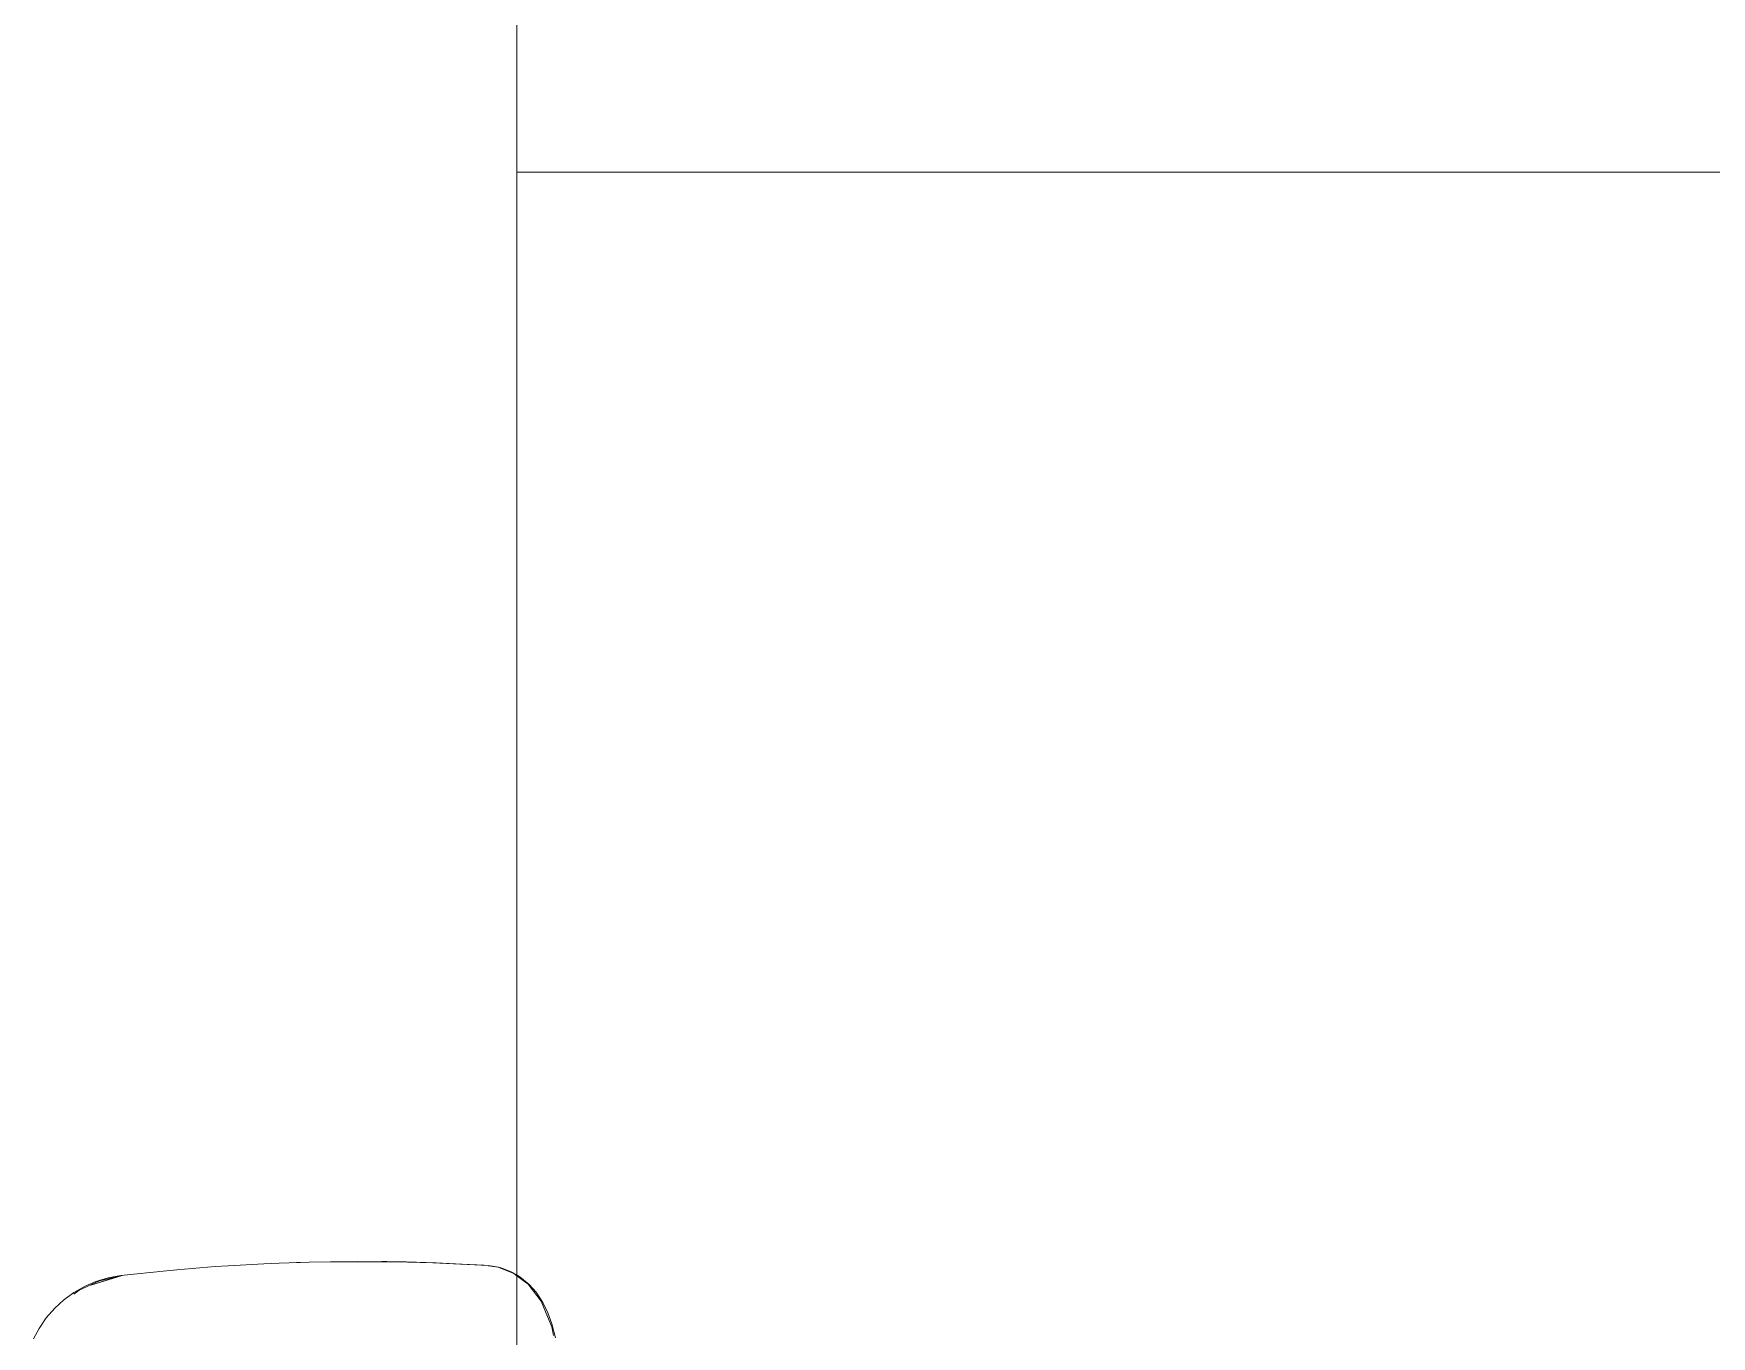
# Model space of a CAD drawing. Header units: millimetres. Extents: x 155927 to 295199, y -4084 to 97293.
# Drawn here: x 194190 to 194851, y 11642 to 12155 of the extents above; entities that cross this region are included whole.
import ezdxf

# ---------------------------------------------------------------- set-up
doc = ezdxf.new("R2010")
doc.units = ezdxf.units.MM
doc.header["$MEASUREMENT"] = 0
doc.layers.add('G-IMPT', color=8, linetype='CONTINUOUS', lineweight=9)
doc.layers.add('I-FURN', color=8, linetype='CONTINUOUS', lineweight=9)

msp = doc.modelspace()

# ---------------------------------------------------------------- linework, layer by layer
at = {"layer": 'G-IMPT'}
for p, q in [((194261.27, 11669.08), (194246.21, 11667.83)), ((194261.27, 11669.08), (194266.36, 11669.4)), ((194266.36, 11669.4), (194280.5, 11670.21)), ((194286.52, 11670.47), (194280.5, 11670.21)), ((194286.52, 11670.47), (194298.28, 11670.85)), ((194291.41, 11670.61), (194293.34, 11670.72)), ((194293.34, 11670.72), (194294.84, 11670.73)), ((194306.7, 11671.02), (194298.28, 11670.85)), ((194306.7, 11671.02), (194317.49, 11671.11)), ((194306.7, 11671.02), (194326.88, 11671.07)), ((194306.7, 11671.02), (194336.71, 11670.9)), ((194336.71, 11670.9), (194317.49, 11671.11)), ((194326.88, 11671.07), (194336.71, 11670.9)), ((194326.88, 11671.07), (194348.28, 11670.56)), ((194326.88, 11671.07), (194347.07, 11670.6)), ((194326.88, 11671.03), (194328.92, 11671.05)), ((194328.92, 11671.05), (194330.83, 11670.97)), ((194336.71, 11670.9), (194348.28, 11670.56)), ((194348.28, 11670.56), (194347.07, 11670.6)), ((194347.07, 11670.6), (194368.85, 11669.51)), ((194347.07, 11670.6), (194367.25, 11669.63)), ((194348.28, 11670.56), (194368.85, 11669.51)), ((194368.85, 11669.51), (194367.25, 11669.63)), ((194368.85, 11669.51), (194370.5, 11669.26)), ((194372.72, 11668.8), (194368.87, 11669.38)), ((194372.89, 11668.82), (194370.5, 11669.26)), ((194215.7, 11663.53), (194207.64, 11659.8)), ((194210.01, 11661.41), (194214.25, 11663.22)), ((194224.67, 11665.58), (194212.21, 11661.75)), ((194212.21, 11661.75), (194221.35, 11664.66)), ((194214.25, 11663.22), (194219.11, 11664.68)), ((194215.7, 11663.53), (194224.1, 11665.45)), ((194224.16, 11665.58), (194219.11, 11664.68)), ((194224.67, 11665.58), (194221.35, 11664.66)), ((194242.08, 11667.48), (194224.16, 11665.58)), ((194246.21, 11667.83), (194242.08, 11667.48)), ((194253.08, 11668.43), (194251.41, 11668.26)), ((194372.72, 11668.8), (194378.91, 11666.39)), ((194372.89, 11668.82), (194374.24, 11668.45)), ((194377.88, 11667.06), (194374.24, 11668.45)), ((194377.88, 11667.06), (194380.12, 11665.78)), ((194378.91, 11666.39), (194380.12, 11665.49)), ((194380.12, 11665.78), (194381.31, 11665.1)), ((194380.12, 11665.49), (194384.54, 11662.22)), ((194381.31, 11665.1), (194385.05, 11662.02)), ((194201.48, 11655.9), (194198.05, 11652.73)), ((194201.48, 11655.9), (194205.57, 11658.89)), ((194205.53, 11658.2), (194207.64, 11659.8)), ((194210.01, 11661.41), (194205.57, 11658.89)), ((194384.54, 11662.22), (194389.75, 11655.43)), ((194387.72, 11658.98), (194385.05, 11662.02)), ((194390.38, 11654.93), (194387.72, 11658.98)), ((194194.73, 11648.9), (194198.05, 11652.73)), ((194389.75, 11655.43), (194391.59, 11651.04)), ((194390.38, 11654.93), (194392.36, 11650.86)), ((194393.92, 11645.41), (194391.59, 11651.04)), ((194393.95, 11646.53), (194392.36, 11650.86)), ((194191.89, 11644.73), (194189.71, 11640.57)), ((194191.89, 11644.73), (194194.73, 11648.9)), ((194393.92, 11645.41), (194394.63, 11641.95)), ((194393.95, 11646.53), (194395.38, 11641.05))]:
    msp.add_line(p, q, dxfattribs=at)
at = {"layer": 'I-FURN'}
for p, q in [((194380.12, 13500.42), (194380.12, 12100.42)), ((194380.12, 12100.42), (194380.12, 13500.42)), ((194380.12, 12100.42), (195180.12, 12100.42)), ((195180.12, 12100.42), (194380.12, 12100.42)), ((195180.12, 12100.42), (194380.12, 12100.42)), ((194380.12, 12100.42), (194380.12, 10700.42)), ((194380.12, 10700.42), (194380.12, 12100.42)), ((194380.12, 12100.42), (195180.12, 12100.42))]:
    msp.add_line(p, q, dxfattribs=at)

doc.saveas('drawing.dxf')
